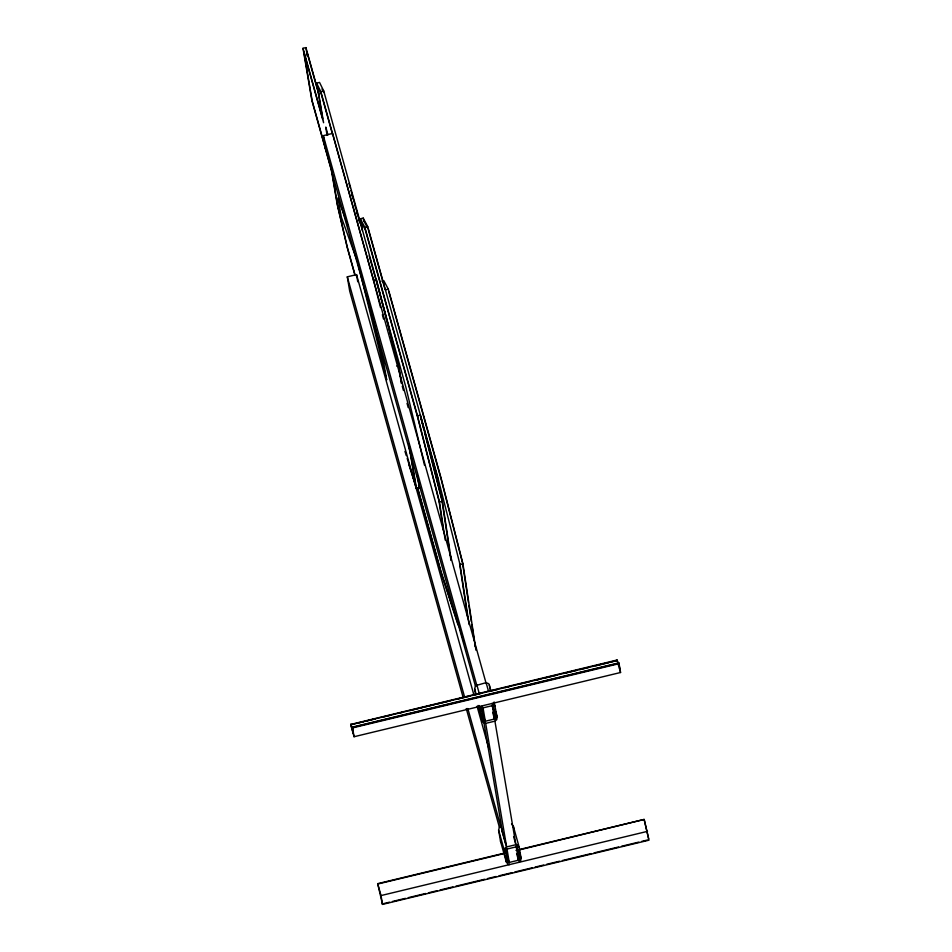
<?xml version="1.0" encoding="UTF-8"?>
<svg xmlns="http://www.w3.org/2000/svg" width="952" height="952" viewBox="0 0 952 952"><rect width="100%" height="100%" fill="white"/><g stroke="black" fill="none" stroke-linecap="round" stroke-linejoin="round"><path stroke-width="1.43" d="M475.572 694.377L474.643 688.867L475.548 685.666L486.103 682.655L488.792 683.738L490.994 690.854M494.1 701.969L497.134 717.165L496.718 719.7L494.921 721.152L485.675 723.377L482.985 722.294L480.462 709.704L480.558 707.967L482.676 705.729M506.297 861.941L500.478 841.092L498.598 830.061L499.502 826.86L500.812 826.086L506.631 846.923L505.322 847.708L504.417 850.909L506.297 861.941L508.166 864.464L509.629 864.571M483.723 720.402L482.057 708.109L493.267 705.408L495.54 718.772L484.33 721.473L482.164 714.845M507.678 861.596L506.024 849.303L517.233 846.602L519.495 859.965L508.285 862.667L506.131 856.038M511.533 823.968L513.402 826.491L519.221 847.339L521.101 858.371L520.673 860.894L518.888 862.345M475.417 685.987L311.851 100.412L302.998 48.302L305.913 47.6L319.277 95.426M302.998 48.302L322.645 118.643L316.611 83.121L319.527 82.419L323.728 90.964L376.587 280.935L398.222 364.557M316.611 83.121L320.812 91.666L323.728 90.964M325.762 149.988L323.323 135.648L332.581 133.423L486.222 683.714M463.053 697.114L349.717 291.181L347.29 276.842L356.536 274.616L473.87 694.841M320.812 91.666L373.47 280.257L376.385 279.555L398.662 365.627L401.625 383.109M396.71 366.092L398.662 365.627M408.932 464.79L416.512 488.709L419.427 488.007L417.202 474.893M350.669 724.448L617.146 659.998L619.764 669.149L618.752 662.699L619.05 663.675L620.549 672.505L354.061 736.729L350.669 724.222L353.275 733.373L352.264 726.923L352.561 727.899L354.061 736.729M350.824 724.71L617.312 660.486M350.729 724.817L355.048 723.77M357.94 723.08L363.7 721.687M366.579 720.997L375.219 718.915M382.418 717.177L391.07 715.095M398.269 713.357L402.589 712.322M409.788 710.585L422.759 707.455M425.639 706.765L434.279 704.682M437.158 703.992L450.129 700.862M457.329 699.125L470.288 695.995M473.168 695.305L481.819 693.223M489.019 691.485L497.658 689.403M504.857 687.665L509.189 686.63M520.708 683.845L529.348 681.763M536.547 680.026L540.879 678.99M543.759 678.3L556.718 675.17M563.917 673.433L576.888 670.315M579.768 669.613L588.407 667.531M595.607 665.793L608.578 662.675M611.458 661.973L617.158 660.224M353.716 726.804L617.312 663.27M352.418 727.411L618.907 663.187M352.561 727.899L619.05 663.675M515.972 850.338L644.171 819.434L649.002 840.176L382.514 904.4L377.682 883.658L504.453 853.111M377.754 884.027L503.072 853.825M520.351 849.66L644.171 819.434M382.514 904.4L381.014 895.57L647.503 831.346M382.371 903.912L389.57 902.175M392.462 901.473L405.421 898.355M408.301 897.665L425.592 893.488M428.471 892.798L437.111 890.715M439.991 890.025L452.962 886.895M455.841 886.205L484.651 879.255M487.531 878.565L496.17 876.483M499.05 875.792L512.021 872.663M514.901 871.972L532.18 867.808M535.06 867.105L543.711 865.023M546.591 864.333L559.55 861.203M562.43 860.513L591.24 853.563M594.119 852.873L618.61 846.971M621.489 846.28L638.78 842.115M641.66 841.413L647.419 840.033M361.82 228.778L360.32 218.793L363.236 218.103L367.734 226.588L438.063 478.44L460.03 564.596L469.086 624.583M360.32 218.793L364.818 227.266L367.734 226.588M381.871 281.161L383.811 280.697L388.321 289.182L440.978 477.761L462.958 563.905L475.976 650.24M385.405 289.86L388.321 289.182M364.818 227.266L417.476 415.845L420.391 415.167L442.371 501.311L451.2 559.847M445.191 540.046L439.455 502.002L442.371 501.311M460.03 564.596L462.958 563.905M491.922 703.504L493.386 703.611L495.266 706.134M364.009 221.233L367.639 228.075M322.014 88.988L323.716 92.439M519.221 847.339L517.352 844.817L515.889 844.698L506.631 846.923L485.675 723.377M500.478 841.092L501.133 842.651M357.559 262.05L341.399 217.294L337.889 197.921L348.099 226.136M464.029 642.529L458.162 622.62M418.535 485.199L419.427 488.007M404.957 451.379L406.29 455.603M407.182 458.412L415.643 485.127L408.705 444.203M617.217 660.593L618.693 665.888M619.431 668.53L620.549 672.505M388.832 291.812L441.133 479.153L462.493 562.846L468.467 602.485M368.245 229.218L385.013 289.277M420.653 416.916L438.217 479.832M348.979 183.439L350.157 187.663M350.943 190.483L354.87 204.549M355.655 207.357L359.975 222.839M369.209 255.838L405.873 387.143L424.497 465.242M351.859 194.565L353.037 198.79M354.608 204.418L355.786 208.631M356.572 211.451L357.75 215.664M358.535 218.484L359.713 222.708M495.587 711.608L497.134 717.165M486.103 682.655L488.435 690.997M492.255 705.004L495.754 717.51M332.545 134.339L321.36 94.296L317.397 86.239L323.597 122.725L303.95 52.384L312.208 101.031L331.843 171.372L337.746 206.108L347.242 246.925L355.227 275.568M402.256 386.191L403.446 390.475M407.028 403.315L408.229 407.599M492.648 712.346L494.647 719.498L492.208 705.158M306.865 51.682L317.468 89.666M476.857 684.881L479.177 693.223M323.323 135.648L476.964 685.94M458.983 624.774L460.185 629.07M481.403 707.431L485.389 721.723L482.95 707.384M481.51 708.49L484.913 720.676M474.643 688.867L476.19 694.424M479.296 705.539L480.462 709.704M417.607 487.721L440.8 570.772L457.15 621.323L456.044 613.981M519.161 851.421L521.101 858.371M417.595 488.459L441.169 572.914L457.995 624.905L456.889 617.598M478.059 705.456L482.331 720.735M513.616 836.57L515.889 844.698L494.921 721.152M477.059 706.277L489.03 749.153M516.222 846.197L519.709 858.704M516.603 853.539L518.602 860.691L516.174 846.352M354.858 274.89L347.266 247.698L337.21 204.49L331.486 170.753M347.29 276.842L464.612 697.066M467.801 708.502L500.93 827.145M502.132 831.429L505.75 844.412M466.254 708.55L499.372 827.193M505.357 848.625L509.344 862.917L506.916 848.577M505.357 849.291L508.856 861.798M498.598 830.061L504.417 850.909M377.682 883.658L381.014 895.57M373.47 280.257L380.526 307.508M382.383 314.684L383.489 318.991M420.915 417.976L423.807 429.328M424.532 432.16L441.906 500.252L449.439 550.173M417.476 415.845L439.455 502.002M327.928 134.946L325.798 127.068L327.036 135.255M366.722 293.954L383.787 363.152L386.679 379.884L357.916 263.49M648.621 838.76L644.23 819.803M489.447 685.297L490.387 690.807M513.402 826.491L514.104 830.632M483.735 721.568L502.477 832.036M398.471 366.02L401.447 383.561M409.336 446.464L416.512 488.709M356.536 274.616L357.75 281.78M307.115 53.11L307.591 55.978M305.913 47.6L307.389 56.287M468.919 605.424L471.347 621.573M471.799 624.512L474.227 640.66M474.679 643.588L475.119 646.527M459.578 563.536L467.765 617.848M449.88 553.1L450.986 560.442M443.418 530.3L438.991 500.942L417.642 417.238L365.33 229.908L361.082 221.923L362.403 230.634M363.236 218.103L363.664 220.959"/></g></svg>
